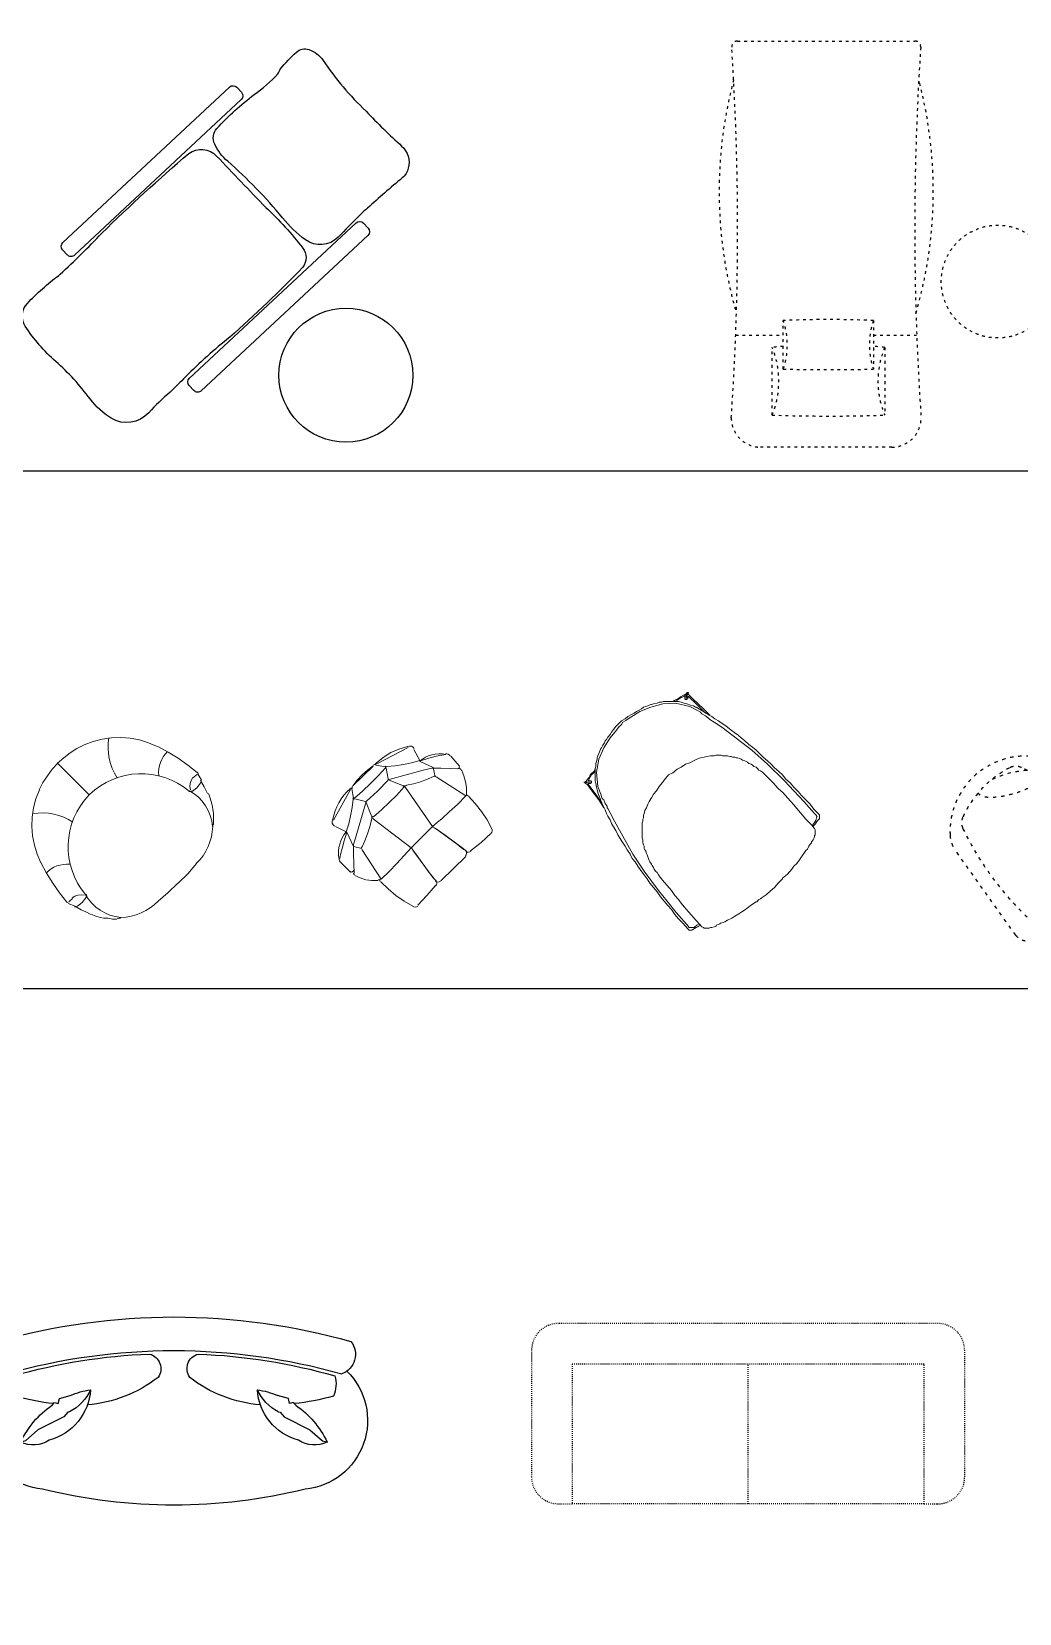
# Model space of a CAD drawing. Extents: x 185064 to 343242, y -369192 to -264966.
# Drawn here: x 198135 to 202515, y -277633 to -270622 of the extents above; entities that cross this region are included whole.
import ezdxf

# ---------------------------------------------------------------- set-up
doc = ezdxf.new("R2010")
doc.units = 0
doc.linetypes.add('ACAD_ISO03W100', pattern=[30, 12, -18])

# ---------------------------------------------------------------- blocks, each defined once
blk = doc.blocks.new('做成ACAD TuKuai0686')
at = {"color": 3, "linetype": 'Continuous'}
for p, q in [((278.8, 1176.7, -500), (-145.6, 449.4, -500)), ((326.8, 1170.7, -500), (304.8, 1183.5, -500)), ((333.6, 1144.7, -500), (-90.7, 417.4, -500)), ((871.1, 831, -500), (446.7, 103.8, -500)), ((897.2, 837.9, -500), (919.1, 825.1, -500)), ((926, 799, -500), (501.6, 71.8, -500)), ((-116.8, 410.6, -500), (-138.7, 423.4, -500)), ((453.6, 77.7, -500), (475.5, 64.9, -500))]:
    blk.add_line(p, q, dxfattribs=at)
at = {"color": 3, "linetype": 'Continuous', "elevation": -500}
for points in [[(727.9, 1271.4, -0.019235), (573, 1371.4, 0.278224), (487.5, 1377.3, 0.155931), (457.8, 1347.7, -0.008069), (377, 1197.8, -0.043927), (356, 1161.8, -0.009733), (296.6, 1068.2, 0.379862), (313.7, 948.3, 0.059647), (411.6, 883.4, -0.041399), (659.9, 731.9, 0.103596), (732.5, 699.1, 0.301629), (786.8, 720, 0.05107), (878.4, 881.8, -0.039993), (933.5, 984.5, 0.017402), (949.3, 996.8, 0.090891)], [(949.3, 996.8, 0.037438), (996.9, 1068.5, 0.272478), (995.9, 1116, 0.163587), (945.7, 1157.8, -0.056058), (727.9, 1271.4, 2.527544)], [(462, 832, 0.042997), (285.9, 931.9, 0.334739), (216.8, 916.7, 0.018366), (24.2, 596.4, -0.031058), (-82.3, 404.1, 0.003198), (-124.7, 336.7, 0.003198)], [(389.7, 36.5, -0.015396), (503.2, 219.3, 0.017765), (719.7, 598.4, 0.37861), (687.9, 696.4, -0.003822), (462, 832)]]:
    blk.add_lwpolyline(points, format="xyb", dxfattribs=at)
at = {"color": 3, "linetype": 'Continuous'}
blk.add_lwpolyline([(-124.7, 336.7, -0.036147), (-181.6, 242.8, 0.361658), (-170.7, 102.5, 0.096473), (-84.2, 42.5, -0.052539), (79.3, -51, 0.067431), (231, -131.9, 0.346948), (311.2, -106, 0.041595), (386.6, 29.8, -0.00108), (389.7, 36.5)], format="xyb", dxfattribs=at)
for centre, start, end in [((295.2, 1167.1, -500), 59.73429, 149.73429), ((317.2, 1154.3, -500), 329.73429, 59.73429), ((887.6, 821.4, -500), 59.73429, 149.73429), ((909.5, 808.6, -500), 329.73429, 59.73429), ((-129.1, 439.8, -500), 149.73429, 239.73429), ((-107.2, 427, -500), 239.73429, 329.73429), ((463.2, 94.2, -500), 149.73429, 239.73429), ((485.1, 81.4, -500), 239.73429, 329.73429)]:
    blk.add_arc(centre, 19, start, end, dxfattribs=at)
blk = doc.blocks.new('做成ACAD TuKuai0283')
at = {"color": 8, "linetype": 'Continuous', "lineweight": -2}
for p, q in [((172.6, 599.7), (123, 592.3)), ((186.4, 582.9), (172.6, 599.7)), ((200.1, 592.7), (186.4, 582.9)), ((215, 586.8), (200.1, 592.7)), ((157.2, 527.2), (165.1, 529.1)), ((165.1, 529.1), (189.9, 518)), ((189.9, 518), (317.8, 515)), ((317.8, 515), (388.6, 494.5)), ((388.6, 494.5), (409.6, 497.8)), ((-764.3, 129.3), (-759.2, 144.5)), ((-759.2, 144.5), (-742.9, 148.8)), ((-746.9, 170.1), (-709.5, 203.4)), ((-742.9, 148.8), (-746.9, 170.1)), ((-695.4, 104.4), (-775.2, 4.4)), ((-688, 130.6), (-695.4, 104.4)), ((-681.5, 135.4), (-688, 130.6)), ((-775.2, 4.4), (-804.9, -63.1)), ((-804.9, -63.1), (-820.9, -77))]:
    blk.add_line(p, q, dxfattribs=at)
at = {"color": 3, "linetype": 'Continuous', "ltscale": 5, "extrusion": (0, 0, -1)}
for centre, major_axis, start_param, end_param in [((778.8, -1897.1), (2609.7, 1219.4), 4.436427, 4.988554), ((276, 864.1), (65, 65), -0.320313, 1.569194), ((778.8, -1897.1), (2474.9, 1156.2), 4.436362, 4.988489), ((253.9, 530.8), (278.1, 129.2), -0.79488, 1.470142), ((-1016.1, 260.5), (65, 65), 2.269153, 4.15866), ((-1123.8, 2175.9), (2219.4, 1035.2), 1.330179, 1.810243), ((-746.3, 63.5), (277.5, 130.4), 1.671663, 3.936686)]:
    blk.add_ellipse(centre, major_axis=major_axis, ratio=1, start_param=start_param, end_param=end_param, dxfattribs=at)
at = {"color": 8, "linetype": 'Continuous', "lineweight": -2, "extrusion": (0, 0, -1)}
for centre, major_axis, start_param, end_param in [((724.8, -1761.9), (2330.7, 1089.1), -1.532062, -1.292762), ((218.2, 693.2), (92.3, 92.3), 0.075024, 0.77599), ((-341.3, 1494.6), (747.2, 747.2), 1.644539, 1.812105), ((-229.6, 558.1), (47.6, 47.6), 2.88055, 4.791822), ((144.4, 175), (295.5, 295.5), -1.059333, -0.836451), ((248.4, 694.9), (174.6, 174.6), 2.180913, 3.43018), ((165.8, 732.3), (145.1, 145.1), 2.398424, 3.070762), ((144.4, 175), (295.5, 295.5), -0.615518, -0.097592), ((709.8, -1768.8), (2324.1, 1103.3), 4.440672, 4.679971), ((-456.9, 451.9), (47.6, 47.6), -0.953475, 0.957797), ((-133, 1072.8), (415.5, 415.5), 1.999744, 2.579768), ((310.2, 578.3), (90.4, 90.4), 1.465924, 2.503115), ((-913.7, 708.1), (415.5, 415.5), 1.258579, 1.838603), ((-868.7, 173.1), (174.6, 174.6), 0.408167, 1.657434), ((-403.1, -80.8), (295.5, 295.5), 4.674798, 4.89768), ((-844.3, 260.4), (145.1, 145.1), 0.767585, 1.439923), ((-847.9, 195.1), (92.3, 92.3), 3.062357, 3.763324), ((-1103.4, 1138.6), (747.2, 747.2), 2.026242, 2.193808), ((-403.1, -80.8), (295.5, 295.5), 3.935939, 4.453865), ((-818.9, 50.8), (90.4, 90.4), 1.335232, 2.372423)]:
    blk.add_ellipse(centre, major_axis=major_axis, ratio=1, start_param=start_param, end_param=end_param, dxfattribs=at)
blk = doc.blocks.new('AWEAWERTE')
at = {"color": 3, "linetype": 'ACAD_ISO03W100', "lineweight": -2}
for p, q in [((504610.9, -516600.9), (504964.9, -516247.1)), ((505041, -516253.5), (505263.1, -516566.1))]:
    blk.add_line(p, q, dxfattribs=at)
at = {"color": 1, "linetype": 'ACAD_ISO03W100', "lineweight": -2}
blk.add_line((504658.4, -516588.5), (504961.5, -516285.6), dxfattribs=at)
at = {"color": 3, "linetype": 'ACAD_ISO03W100', "lineweight": -2}
for centre, radius, start, end in [((505000.2, -516282.5), 50, 35.39548, 134.98171), ((505181.6, -516624.1), 100, 2.83922, 35.39548), ((504646.2, -516636.3), 50, 134.98171, 228.64857), ((505005.1, -516632.8), 276.7, 266.80606, 2.83922), ((505617.9, -515532.3), 1520.7, 228.64857, 244.00781), ((504995.3, -516809.2), 100, 244.00781, 266.80606)]:
    blk.add_arc(centre, radius, start, end, dxfattribs=at)
at = {"color": 1, "linetype": 'ACAD_ISO03W100', "lineweight": -2}
for centre, radius, start, end in [((504236, -517122), 1107.2, 25.6161, 50.34869), ((505428.6, -515963.7), 991.8, 217.60466, 240.84725), ((505189.3, -516664.9), 50, 335.74712, 25.6161), ((504888.9, -516529.6), 379.4, 297.44463, 335.74712), ((505428.6, -515963.7), 991.8, 244.23395, 245.68111), ((505040.8, -516821.9), 50, 245.68111, 297.44463)]:
    blk.add_arc(centre, radius, start, end, dxfattribs=at)
blk.add_ellipse((505061.2, -516807.9), major_axis=(-117.3, -33), ratio=0.310318, start_param=3.140727, end_param=8.403288, dxfattribs=at)
blk = doc.blocks.new('wwe111')
at = {"color": 3, "lineweight": 0}
for points in [[(198427, -294313.1), (198395, -294329.9), (198364.7, -294349.3), (198336, -294371.2), (198309.2, -294395.4)], [(198751, -294321), (198712.3, -294304), (198672.3, -294291.6), (198631.4, -294283.8), (198589.9, -294280.6), (198548.4, -294282), (198507.2, -294288), (198466.7, -294298.6), (198427.3, -294313.9)], [(198536.2, -294282.2), (198533.4, -294305.4), (198532.9, -294328.6), (198534.4, -294351.7), (198538.1, -294374.4), (198543.8, -294396.8), (198551.6, -294418.6), (198561.4, -294439.6), (198573.2, -294459.8)], [(198928, -294436), (198887, -294403.2), (198844.1, -294373.1), (198799.5, -294345.6), (198753.3, -294320.8)], [(198796.2, -294343.4), (198786.3, -294354.3), (198777.7, -294366.1), (198770.6, -294378.7), (198764.9, -294392), (198760.7, -294405.9), (198758.1, -294420.1), (198757, -294434.6), (198757.6, -294449.4)], [(198309.8, -294394.8), (198285.6, -294421.6), (198263.7, -294450.3), (198244.3, -294480.7), (198227.4, -294512.6)], [(198450.7, -294536.3), (198311.8, -294397.4)], [(198891.9, -294518.9), (198866.9, -294499.8), (198840.7, -294483.5), (198813.5, -294469.9), (198785.3, -294458.9), (198756.5, -294450.6), (198727.3, -294445), (198697.7, -294442.1), (198668.1, -294441.8), (198638.5, -294444.1), (198609.2, -294449.2), (198580.4, -294456.8), (198552.3, -294467.1), (198525, -294480), (198498.7, -294495.5), (198473.7, -294513.7), (198450.2, -294534.4)], [(198908.9, -294459.1), (198901.5, -294471.3), (198897.2, -294484.6), (198896, -294498.7), (198898.1, -294512.8)], [(198906.2, -294520.3), (198926.7, -294503.9), (198943.1, -294483.4)], [(198927.5, -294444.7), (198908.6, -294460.5)], [(198931.9, -294440.8), (198928.1, -294435.2)], [(198930.7, -294441.6), (198946.5, -294470)], [(198973.1, -294529.6), (198959.4, -294499.8), (198942.5, -294471.6)], [(198943.3, -294482.5), (198946.3, -294476.6), (198945.5, -294470.1)], [(198228.3, -294512.9), (198213, -294552.3), (198202.4, -294592.8), (198196.4, -294634.1), (198195, -294675.6), (198198.2, -294717), (198206, -294757.9), (198218.4, -294797.9), (198235.4, -294836.6)], [(198448.8, -294535.8), (198428.1, -294559.4), (198409.9, -294584.3), (198394.4, -294610.6), (198381.5, -294637.9), (198371.2, -294666), (198363.5, -294694.8), (198358.5, -294724.1), (198356.2, -294753.7), (198356.4, -294783.3), (198359.4, -294812.9), (198365, -294842.2), (198373.3, -294871), (198384.2, -294899.1), (198397.9, -294926.3), (198414.2, -294952.5), (198433.3, -294977.5)], [(198890.2, -294517.7), (198893.8, -294519.9), (198897.8, -294520.5), (198901.8, -294519.6), (198905.4, -294517.3)], [(198996.2, -294675.1), (198992.5, -294650.5), (198985.9, -294626.9), (198976.6, -294604.4), (198964.6, -294583.3), (198950.1, -294563.8), (198933.4, -294546.1), (198914.5, -294530.5), (198893.5, -294517.1)], [(198997, -294675.3), (198997, -294668.9), (199000.2, -294665.8), (199000.2, -294656.3), (199000.2, -294637.4), (199000.2, -294618.4), (198997, -294599.5), (198993.9, -294580.5), (198990.7, -294564.7), (198984.4, -294545.8), (198981.2, -294536.3), (198978.1, -294530)], [(198377.3, -294655.7), (198357.1, -294643.9), (198336.1, -294634.1), (198314.3, -294626.3), (198292, -294620.5), (198269.2, -294616.9), (198246.1, -294615.3), (198222.9, -294615.9), (198199.7, -294618.6)], [(198924.1, -294840.3), (198940, -294823.3), (198954, -294805), (198966.1, -294785.5), (198976.4, -294765), (198984.6, -294743.7), (198990.8, -294721.6), (198994.9, -294698.9), (198996.9, -294675.8)], [(198235.2, -294835.7), (198260, -294881.9), (198287.5, -294926.6), (198317.6, -294969.4), (198350.4, -295010.4)], [(198363.7, -294843.2), (198349, -294842.6), (198334.5, -294843.7), (198320.3, -294846.3), (198306.4, -294850.5), (198293.1, -294856.2), (198280.5, -294863.3), (198268.7, -294871.9), (198257.8, -294881.8)], [(198844.4, -294927.4), (198886.1, -294885.2), (198924.5, -294840)], [(198427.2, -294980.5), (198413.1, -294978.4), (198399, -294979.6), (198385.6, -294984), (198373.5, -294991.4)], [(198431.5, -294976), (198444.9, -294996.9), (198460.5, -295015.8), (198478.2, -295032.6), (198497.7, -295047), (198518.8, -295059), (198541.3, -295068.4), (198564.9, -295075), (198589.5, -295078.7)], [(198434.8, -294991), (198437.2, -294987.5), (198438.1, -294983.4), (198437.4, -294979.4), (198435.2, -294975.8)], [(198754.4, -295007), (198799.6, -294968.5), (198841.8, -294926.8)], [(198349.6, -295010.6), (198355.2, -295014.4)], [(198356, -295016.3), (198387.5, -295028.9)], [(198359.1, -295010), (198374.9, -294994.2)], [(198384.5, -295031.1), (198391, -295031.9), (198396.9, -295028.9)], [(198386, -295028.2), (198414.2, -295045.1), (198444.1, -295058.7)], [(198397.8, -295028.7), (198418.2, -295012.3), (198434.7, -294991.8)], [(198590.2, -295079.3), (198613.3, -295077.4), (198636, -295073.3), (198658.1, -295067.1), (198679.4, -295058.8), (198699.9, -295048.6), (198719.4, -295036.4), (198737.7, -295022.4), (198754.7, -295006.6)], [(198589.6, -295079.5), (198586.5, -295082.6), (198580.2, -295082.6), (198570.7, -295085.8), (198551.8, -295085.8), (198532.8, -295082.6), (198513.9, -295082.6), (198498.1, -295079.5), (198479.1, -295073.1), (198463.3, -295066.8), (198453.9, -295063.7), (198444.4, -295060.5)]]:
    blk.add_lwpolyline(points, dxfattribs=at)
blk = doc.blocks.new('rrsss')
at = {"color": 3, "lineweight": 0}
for points in [[(199861.2, -294321.4), (199822.6, -294332.1), (199786.2, -294348.2), (199752.5, -294369.4), (199722, -294395.4)], [(199724.9, -294398), (199863.8, -294325.4)], [(199890.1, -294330.4), (199885.1, -294324), (199878, -294320), (199869.9, -294319.1), (199862.1, -294321.5)], [(199889.1, -294334.8), (199917.5, -294385.4)], [(199617.5, -294495.9), (199709.1, -294407.5)], [(199709.1, -294406.8), (199683, -294425.7), (199659, -294446.9), (199637.3, -294470.4), (199617.8, -294496)], [(199625.1, -294550), (199661.7, -294518.4), (199696.9, -294485.4), (199730.8, -294451), (199763.3, -294415.2)], [(199720.1, -294401.5), (199713.7, -294401.5), (199708, -294404.3)], [(199721.1, -294395.4), (199719.1, -294397.5), (199718.6, -294400.3), (199719.9, -294402.9), (199722.4, -294404.2)], [(199762.8, -294410.6), (199721.7, -294404.3)], [(199764.8, -294415.3), (199765.7, -294410.7), (199762.1, -294407.6)], [(199766.7, -294410.7), (199763.6, -294412.7), (199762.9, -294416.4)], [(199775.4, -294464.3), (199765.9, -294417)], [(199768.6, -294409.7), (199805.6, -294406.5), (199842.4, -294401), (199878.8, -294393.2), (199914.6, -294383)], [(199778.6, -294467.5), (199930.2, -294426.4), (199968, -294417), (199990.2, -294417), (200009.1, -294417), (200097.5, -294420.1)], [(200030, -294356.1), (200014.6, -294354.2), (199999.1, -294353.9), (199983.8, -294355.3), (199968.8, -294358.3), (199954.2, -294362.8), (199940.1, -294369), (199926.7, -294376.6), (199914.1, -294385.7)], [(199914.4, -294385.4), (199955.4, -294372.7), (199987, -294363.3), (200012.3, -294360.1), (200031.2, -294357)], [(199914.4, -294385.4), (199974.4, -294413.8), (199983.8, -294454.8)], [(200049.8, -294362.9), (200045.9, -294358.5), (200040.9, -294355.5), (200035.4, -294354), (200029.5, -294354.1)], [(200091.2, -294407.5), (200053.3, -294363.3)], [(200082.9, -294420.1), (200087.4, -294419), (200090.4, -294415.6), (200091.1, -294411.1), (200089.2, -294406.9)], [(199678.3, -294563.9), (199727.7, -294518.4), (199774.3, -294470.1)], [(199778.8, -294467.8), (199776, -294467.6), (199773.5, -294469)], [(199774.3, -294468.9), (199775.4, -294466.3), (199774.8, -294463.6)], [(199835.4, -294492.7), (199778.6, -294470.6)], [(199855.5, -294492.6), (199887.4, -294485.9), (199918.6, -294476.9), (199949.1, -294465.6), (199978.7, -294452.2)], [(199986.2, -294452.7), (199979.8, -294452.1)], [(199987, -294454.8), (200119.6, -294540.1)], [(200100.6, -294427.2), (200098.2, -294422.3), (200093.2, -294420.1)], [(200122.8, -294529.1), (200121.5, -294502.9), (200117.5, -294477), (200110.9, -294451.7), (200101.7, -294427.1)], [(199606.4, -294508.3), (199591.9, -294522.3), (199578.7, -294537.3), (199566.9, -294553.3), (199556.4, -294570.3), (199547.4, -294588), (199539.9, -294606.5), (199534, -294625.6), (199529.6, -294645.2)], [(199608, -294511.7), (199532.3, -294647.5)], [(199588.8, -294699.8), (199599.8, -294664.3), (199608.5, -294628.1), (199614.9, -294591.5), (199619, -294554.6)], [(199614.3, -294509.3), (199613, -294506.8), (199610.4, -294505.4), (199607.6, -294505.8), (199605.5, -294507.8)], [(199620.7, -294549.6), (199614.4, -294508.5)], [(199617.7, -294494.6), (199614.8, -294500.2), (199614.6, -294506.6)], [(199617.6, -294548.8), (199620.8, -294552.5), (199625.6, -294551.4)], [(199626.5, -294552.9), (199622.9, -294553.5), (199620.8, -294556.5)], [(199674.4, -294565.4), (199627, -294552.7)], [(199710, -294632.4), (199745.5, -294601.6), (199779.8, -294569.5), (199812.7, -294536), (199844.2, -294501.2)], [(199833.7, -294492.2), (199839.3, -294494.8), (199845.2, -294495.9), (199851.2, -294495.4), (199857, -294493.4)], [(199842.5, -294500), (199844.9, -294494.6)], [(199847.9, -294499.9), (199846.7, -294499.1), (199845.3, -294499.6)], [(199848.2, -294495.9), (199849.6, -294502.2)], [(199851.2, -294502.2), (199971.2, -294675.9)], [(200130.3, -294539.6), (200124.6, -294537), (200118.8, -294539.3)], [(200120.3, -294538), (200122.5, -294534.1), (200122.4, -294529.7)], [(200234.7, -294685.7), (200213.2, -294646.4), (200188.6, -294609.1), (200161, -294574), (200130.6, -294541.2)], [(199677.5, -294565.4), (199633.3, -294717), (199620.7, -294754.8), (199620.7, -294773.8), (199620.7, -294795.9), (199623.8, -294884.3)], [(199674.8, -294565.2), (199679.1, -294564.2)], [(199699.6, -294625.4), (199677.5, -294568.5)], [(199679.1, -294563.4), (199677.7, -294565.8), (199677.8, -294568.6)], [(199700.1, -294647.4), (199702.2, -294641.7), (199702.8, -294635.7), (199701.8, -294629.8), (199699.4, -294624.2)], [(199528.6, -294645.3), (199526.1, -294653.1), (199526.8, -294661.2), (199530.6, -294668.4), (199536.9, -294673.5)], [(199541.7, -294675.9), (199592.3, -294701.2)], [(199657.6, -294768.2), (199671.7, -294738.9), (199683.7, -294708.7), (199693.4, -294677.7), (199700.8, -294646)], [(199701.3, -294631.7), (199706.7, -294629.4)], [(199709.2, -294639.6), (199702.9, -294638.1)], [(199706.5, -294632.1), (199705.9, -294633.4), (199706.7, -294634.6)], [(199709.1, -294641.2), (199876.5, -294770.6)], [(199876.5, -294770.6), (199971.2, -294675.9)], [(200231.5, -294705.4), (200234.9, -294700.4), (200236.4, -294694.6), (200235.9, -294688.7), (200233.3, -294683.2)], [(199588.3, -294699.3), (199579, -294711.9), (199571.2, -294725.3), (199564.8, -294739.3), (199559.9, -294753.9), (199556.5, -294768.9), (199554.7, -294784.3), (199554.5, -294799.8), (199555.8, -294815.3)], [(199592.3, -294701.2), (199579.6, -294739.1), (199570.2, -294773.8), (199563.8, -294799.1), (199560.7, -294818)], [(199658.6, -294773.8), (199620.7, -294764.3), (199592.3, -294701.2)], [(199655.9, -294766.4), (199656.4, -294772.8)], [(200140.6, -294783.3), (200187, -294746.5), (200230.7, -294706.5)], [(199557.9, -294815.8), (199557.6, -294821.7), (199559, -294827.3), (199561.9, -294832.3), (199566.2, -294836.3)], [(199608, -294878), (199567, -294837)], [(199743.8, -294909.6), (199658.6, -294777)], [(200009.1, -294915.9), (200119.6, -294808.5)], [(200118, -294806.3), (200121.3, -294801.5), (200122.7, -294796), (200122.3, -294790.4), (200120.1, -294785.1)], [(200120.3, -294786.2), (200125.8, -294788.9), (200131.7, -294789.6), (200137.4, -294788.2), (200142.6, -294784.9)], [(199607.4, -294875.8), (199611.5, -294877.9), (199616, -294877.3), (199619.5, -294874.3), (199620.7, -294869.9)], [(199620.7, -294883), (199622.7, -294888), (199627.6, -294890.6)], [(199626.4, -294892.2), (199650.7, -294903.6), (199676.2, -294911.3), (199702.6, -294915.3), (199729.5, -294915.5)], [(199730.8, -294912.5), (199734.9, -294912.5), (199738.4, -294910.4)], [(199739.9, -294908.6), (199737.5, -294914.4), (199740.1, -294920.1)], [(199742.7, -294921.2), (199774.8, -294952.4), (199809.3, -294980.8), (199846, -295006.2), (199884.8, -295028.5)], [(199906.1, -295024.8), (199947, -294982), (199984.9, -294936.5)], [(199983.8, -294918.2), (199989.5, -294921.3), (199995.6, -294922.2), (200001.7, -294920.8), (200007, -294917.3)], [(199985.2, -294939.1), (199988.6, -294934.1), (199990.1, -294928.3), (199989.6, -294922.4), (199987, -294916.9)], [(199883.5, -295029.3), (199888.9, -295032), (199894.8, -295032.7), (199900.6, -295031.4), (199905.7, -295028.1)]]:
    blk.add_lwpolyline(points, dxfattribs=at)
for points in [[(200119.6, -294540.1), (200081.7, -294578), (200047, -294609.6), (200012.3, -294641.2), (199993.3, -294657), (199971.2, -294675.9), (199993.3, -294657), (200012.3, -294641.2), (200047, -294609.6), (200081.7, -294578)], [(200107, -294773.8), (200028, -294713.8), (199987, -294685.4), (199974.4, -294679.1), (199971.2, -294675.9), (199974.4, -294679.1), (199980.7, -294682.2), (199999.6, -294694.8), (200081.7, -294754.8), (200100.7, -294770.6), (200110.2, -294777), (200116.5, -294780.1), (200122.8, -294783.3), (200122.8, -294786.4), (200119.6, -294783.3)], [(199743.8, -294909.6), (199778.6, -294874.8), (199813.3, -294840.1), (199876.5, -294770.6), (199813.3, -294840.1), (199778.6, -294874.8)], [(199974.4, -294903.3), (199917.5, -294824.3), (199885.9, -294783.3), (199879.6, -294773.8), (199876.5, -294770.6), (199879.6, -294770.6), (199882.8, -294777), (199895.4, -294795.9), (199955.4, -294878), (199971.2, -294897), (199977.5, -294906.4), (199980.7, -294909.6), (199987, -294915.9), (199983.8, -294912.7)]]:
    blk.add_lwpolyline(points, close=True, dxfattribs=at)
blk = doc.blocks.new('aweaeee')
h = blk.add_hatch(color=3)
h.dxf.hatch_style = 2
h.paths.add_polyline_path([(201098.4, -294106.2), (201096.8, -294107.8), (201095.2, -294106.2), (201096.8, -294104.7)])
at = {"color": 3, "lineweight": 0}
for points in [[(201671.5, -294649.4), (201674.7, -294636.8), (201677.8, -294630.4), (201674.7, -294630.4), (201674.7, -294627.3), (201665.2, -294617.8), (201617.8, -294564.1), (201573.6, -294516.8), (201532.6, -294472.5), (201456.8, -294399.9), (201387.3, -294336.8), (201254.7, -294235.7), (201219.9, -294213.6), (201201, -294201), (201197.8, -294197.8), (201194.7, -294194.7), (201182.1, -294185.2), (201166.3, -294175.7), (201163.1, -294172.5), (201159.9, -294169.4), (201144.2, -294159.9), (201112.6, -294144.1), (201049.4, -294128.3), (200992.6, -294131.5), (200938.9, -294147.3), (200891.5, -294166.2), (200850.5, -294191.5), (200834.7, -294201), (200831.5, -294204.1), (200825.2, -294207.3), (200815.7, -294213.6), (200809.4, -294223.1), (200803.1, -294229.4), (200799.9, -294232.5), (200787.3, -294248.3), (200758.9, -294283.1), (200730.5, -294327.3), (200708.4, -294377.8), (200698.9, -294434.7), (200705.2, -294497.8), (200717.8, -294532.5), (200724.2, -294551.5), (200727.3, -294554.7), (200730.5, -294557.8), (200736.8, -294573.6), (200746.3, -294586.2), (200746.3, -294592.5), (200749.4, -294595.7), (200758.9, -294614.7), (200777.8, -294652.5), (200859.9, -294797.8), (200910.5, -294873.6), (200973.6, -294958.9), (201011.5, -295006.2), (201052.6, -295056.8), (201099.9, -295110.4), (201109.4, -295123.1), (201112.6, -295123.1), (201118.9, -295123.1), (201131.5, -295123.1)], [(200809.4, -294207.3), (200825.2, -294197.8), (200837.8, -294188.3), (200853.6, -294178.9), (200866.3, -294172.5), (200875.7, -294166.2), (200888.4, -294159.9), (200897.8, -294153.6), (200907.3, -294147.3), (200916.8, -294144.1), (200926.3, -294141), (200932.6, -294137.8), (200938.9, -294134.7), (200942.1, -294134.7)], [(200942.1, -294134.7), (200951.5, -294131.5), (200967.3, -294128.3), (200976.8, -294125.2), (200986.3, -294125.2), (200995.7, -294122), (201002.1, -294122), (201011.5, -294122), (201017.8, -294122), (201027.3, -294122), (201036.8, -294122), (201043.1, -294122), (201052.6, -294122), (201062.1, -294122), (201074.7, -294125.2), (201087.3, -294128.3), (201099.9, -294131.5), (201115.7, -294137.8), (201128.4, -294141), (201137.8, -294147.3), (201141, -294147.3), (201163.1, -294159.9), (201185.2, -294172.5), (201197.8, -294182), (201210.5, -294188.3), (201223.1, -294197.8), (201238.9, -294207.3), (201251.5, -294216.8), (201267.3, -294226.2), (201279.9, -294235.7), (201295.7, -294248.3), (201311.5, -294261), (201327.3, -294270.4), (201339.9, -294283.1), (201355.7, -294295.7), (201374.7, -294311.5), (201390.5, -294324.1), (201406.3, -294336.8), (201422.1, -294352.5), (201437.8, -294368.3), (201456.8, -294384.1), (201472.6, -294399.9), (201488.4, -294415.7), (201507.3, -294431.5), (201523.1, -294447.3), (201538.9, -294466.2), (201557.8, -294482), (201573.6, -294501), (201592.6, -294519.9), (201608.4, -294538.9), (201627.3, -294557.8), (201646.3, -294576.8), (201662.1, -294598.9), (201684.2, -294621), (201687.3, -294624.1), (201687.3, -294627.3), (201687.3, -294633.6), (201687.3, -294636.8), (201687.3, -294639.9), (201687.3, -294643.1), (201684.2, -294643.1), (201671.5, -294658.9), (201671.5, -294662), (201668.4, -294665.2), (201665.2, -294668.3), (201658.9, -294674.7)], [(201036.8, -294122), (201046.3, -294115.7), (201058.9, -294109.4), (201068.4, -294103.1), (201074.7, -294099.9), (201084.2, -294093.6), (201090.5, -294093.6), (201090.5, -294090.4), (201093.6, -294090.4), (201096.8, -294087.3), (201099.9, -294084.1), (201099.9, -294081), (201103.1, -294081), (201099.9, -294087.3), (201096.8, -294096.8), (201096.8, -294099.9), (201096.8, -294103.1), (201096.8, -294106.2)], [(201182.1, -294172.5), (201144.2, -294134.7), (201106.3, -294099.9), (201103.1, -294099.9), (201103.1, -294106.2), (201103.1, -294109.4), (201099.9, -294109.4), (201099.9, -294112.5), (201096.8, -294112.5), (201093.6, -294112.5), (201090.5, -294109.4), (201090.5, -294106.2), (201090.5, -294103.1), (201090.5, -294099.9), (201093.6, -294096.8), (201074.7, -294103.1), (201065.2, -294109.4), (201055.7, -294115.7), (201046.3, -294122)], [(201096.8, -294106.2), (201099.9, -294103.1), (201099.9, -294099.9), (201103.1, -294087.3), (201106.3, -294081)], [(201106.3, -294081), (201103.1, -294084.1), (201106.3, -294087.3), (201106.3, -294090.4), (201109.4, -294093.6), (201125.2, -294109.4), (201172.6, -294153.6), (201201, -294182)], [(200809.4, -294207.3), (200796.8, -294219.9), (200784.2, -294232.5), (200774.7, -294245.2), (200765.2, -294257.8), (200758.9, -294267.3), (200749.4, -294279.9), (200743.1, -294289.4), (200736.8, -294295.7), (200733.6, -294305.2), (200727.3, -294314.7), (200724.2, -294321), (200721, -294327.3), (200717.8, -294330.4)], [(200717.8, -294330.4), (200714.7, -294336.8), (200708.4, -294352.5), (200705.2, -294362), (200702.1, -294371.5), (200702.1, -294377.8), (200698.9, -294387.3), (200695.7, -294396.8), (200695.7, -294403.1), (200695.7, -294409.4), (200692.6, -294418.9), (200692.6, -294428.3), (200692.6, -294437.8), (200692.6, -294444.1), (200692.6, -294459.9), (200692.6, -294472.5), (200695.7, -294485.2), (200698.9, -294501), (200702.1, -294513.6), (200705.2, -294523.1), (200705.2, -294526.2), (200714.7, -294551.5), (200724.2, -294576.8), (200730.5, -294589.4), (200736.8, -294602), (200743.1, -294617.8), (200749.4, -294630.4), (200758.9, -294646.2), (200765.2, -294662), (200774.7, -294677.8), (200784.2, -294693.6), (200793.6, -294712.5), (200803.1, -294728.3), (200812.6, -294744.1), (200825.2, -294763.1), (200834.7, -294778.9), (200847.3, -294797.8), (200856.8, -294816.8), (200869.4, -294832.5), (200882.1, -294851.5), (200894.7, -294870.4), (200910.5, -294889.4), (200923.1, -294908.3), (200935.7, -294927.3), (200951.5, -294946.2), (200967.3, -294965.2), (200983.1, -294987.3), (200998.9, -295006.2), (201014.7, -295025.2), (201030.5, -295044.1), (201046.3, -295066.2), (201062.1, -295085.2), (201081, -295104.1), (201103.1, -295129.4), (201106.3, -295132.5), (201109.4, -295135.7), (201112.6, -295135.7), (201115.7, -295135.7), (201118.9, -295135.7), (201122.1, -295135.7), (201125.2, -295132.5), (201141, -295123.1), (201147.3, -295119.9), (201150.5, -295116.8), (201159.9, -295113.6), (201159.9, -295110.4)], [(201655.7, -294671.5), (201627.3, -294643.1), (201586.3, -294595.7), (201573.6, -294579.9), (201561, -294564.1), (201545.2, -294548.3), (201526.3, -294526.2), (201504.2, -294507.3), (201482.1, -294482), (201463.1, -294463.1), (201453.6, -294453.6), (201447.3, -294447.3), (201441, -294441), (201434.7, -294434.7), (201425.2, -294428.3), (201418.9, -294425.2), (201412.6, -294418.9), (201406.3, -294412.5), (201396.8, -294409.4), (201390.5, -294403.1), (201384.2, -294399.9), (201374.7, -294396.8), (201368.4, -294390.4), (201362.1, -294387.3), (201355.7, -294384.1), (201346.3, -294381), (201339.9, -294377.8), (201333.6, -294374.7), (201324.2, -294371.5), (201317.8, -294371.5), (201311.5, -294368.3), (201302.1, -294368.3), (201295.7, -294365.2), (201289.4, -294365.2), (201279.9, -294362), (201273.6, -294362), (201267.3, -294362), (201257.8, -294362), (201251.5, -294358.9), (201245.2, -294358.9), (201235.7, -294358.9), (201229.4, -294358.9), (201219.9, -294362), (201213.6, -294362), (201204.2, -294362), (201188.4, -294365.2), (201175.7, -294368.3), (201159.9, -294371.5), (201144.2, -294377.8), (201128.4, -294384.1), (201112.6, -294393.6), (201093.6, -294399.9), (201074.7, -294412.5), (201055.7, -294422), (201036.8, -294437.8), (201017.8, -294447.3)], [(200692.6, -294422), (200686.3, -294431.5), (200676.8, -294441), (200670.5, -294447.3), (200667.3, -294456.8), (200661, -294463.1), (200657.8, -294469.4), (200654.7, -294472.5), (200651.5, -294475.7), (200648.4, -294478.9), (200645.2, -294478.9), (200642.1, -294478.9)], [(200645.2, -294482), (200648.4, -294482), (200651.5, -294485.2), (200654.7, -294488.3), (200657.8, -294488.3), (200670.5, -294507.3), (200708.4, -294557.8), (200730.5, -294592.5)], [(200724.2, -294573.6), (200692.6, -294529.4), (200661, -294488.3), (200661, -294485.2), (200664.2, -294485.2), (200667.3, -294485.2), (200670.5, -294485.2), (200673.6, -294485.2), (200673.6, -294482), (200676.8, -294482), (200676.8, -294478.9), (200676.8, -294475.7), (200673.6, -294472.5), (200670.5, -294472.5), (200664.2, -294472.5), (200661, -294472.5), (200670.5, -294456.8), (200676.8, -294447.3), (200686.3, -294437.8), (200692.6, -294428.3)], [(201087.3, -295031.5), (201074.7, -295015.7), (201062.1, -294999.9), (201046.3, -294981), (201030.5, -294958.9), (201011.5, -294936.8), (200989.4, -294911.5), (200973.6, -294889.4), (200967.3, -294879.9), (200961, -294873.6), (200954.7, -294864.1), (200951.5, -294857.8), (200945.2, -294848.3), (200942.1, -294842), (200935.7, -294832.5), (200932.6, -294826.2), (200929.4, -294816.8), (200926.3, -294810.4), (200923.1, -294801), (200919.9, -294794.7), (200916.8, -294785.2), (200913.6, -294778.9), (200910.5, -294772.5), (200910.5, -294763.1), (200907.3, -294756.8), (200904.2, -294747.3), (200904.2, -294741), (200904.2, -294734.7), (200901, -294725.2), (200901, -294718.9), (200901, -294712.5), (200901, -294703.1), (200901, -294696.8), (200901, -294687.3), (200901, -294681), (200901, -294674.7), (200901, -294665.2), (200901, -294658.9), (200904.2, -294652.5), (200904.2, -294643.1), (200907.3, -294636.8), (200907.3, -294627.3), (200910.5, -294617.8), (200913.6, -294605.2), (200919.9, -294592.5), (200926.3, -294576.8), (200932.6, -294564.1), (200942.1, -294548.3), (200951.5, -294532.5), (200964.2, -294516.8), (200976.8, -294497.8), (200989.4, -294482), (201005.2, -294463.1), (201017.8, -294447.3)], [(201469.4, -294962), (201488.4, -294946.2), (201504.2, -294927.3), (201507.3, -294924.1), (201513.6, -294917.8), (201523.1, -294908.3), (201523.1, -294905.2), (201545.2, -294886.2), (201564.2, -294864.1), (201573.6, -294851.5), (201586.3, -294838.9), (201598.9, -294823.1), (201608.4, -294810.4), (201621, -294791.5), (201627.3, -294782), (201633.6, -294775.7), (201639.9, -294763.1), (201646.3, -294753.6), (201652.6, -294747.3), (201652.6, -294744.1), (201658.9, -294734.7), (201662.1, -294728.3), (201665.2, -294722), (201665.2, -294715.7), (201668.4, -294712.5), (201668.4, -294709.4), (201668.4, -294706.2), (201668.4, -294703.1), (201668.4, -294699.9), (201668.4, -294696.8), (201668.4, -294690.4), (201665.2, -294684.1), (201662.1, -294681)], [(201671.5, -294649.4), (201662.1, -294662), (201655.7, -294671.5)], [(201655.7, -294671.5), (201662.1, -294681)], [(201469.4, -294962), (201450.5, -294977.8), (201428.4, -294993.6), (201425.2, -294996.8), (201418.9, -294999.9), (201409.4, -295009.4), (201406.3, -295009.4), (201381, -295025.2), (201358.9, -295044.1), (201343.1, -295053.6), (201330.5, -295063.1), (201311.5, -295072.5), (201298.9, -295082), (201279.9, -295091.5), (201267.3, -295097.8), (201261, -295101), (201248.4, -295104.1), (201245.2, -295107.3), (201238.9, -295110.4), (201229.4, -295113.6), (201229.4, -295116.8), (201219.9, -295119.9), (201210.5, -295123.1), (201204.2, -295123.1), (201197.8, -295126.2), (201194.7, -295126.2), (201191.5, -295126.2), (201188.4, -295126.2), (201185.2, -295126.2), (201182.1, -295126.2), (201178.9, -295126.2), (201175.7, -295126.2), (201172.6, -295123.1), (201166.3, -295119.9), (201163.1, -295116.8)], [(201153.6, -295107.3), (201128.4, -295078.9), (201087.3, -295031.5)], [(201131.5, -295123.1), (201144.2, -295113.6), (201153.6, -295107.3)], [(201163.1, -295116.8), (201153.6, -295107.3)]]:
    blk.add_lwpolyline(points, dxfattribs=at)
blk.add_lwpolyline([(200645.2, -294482), (200651.5, -294478.9), (200661, -294478.9), (200664.2, -294478.9), (200667.3, -294478.9), (200670.5, -294478.9), (200667.3, -294478.9), (200664.2, -294478.9), (200648.4, -294482)], close=True, dxfattribs=at)

msp = doc.modelspace()

# ---------------------------------------------------------------- linework, layer by layer
at = {"color": 3, "linetype": 'ACAD_ISO03W100'}
for p, q in [((201265.2, -270663.4), (202051.3, -270663.4)), ((201468.1, -272117.4), (201468.1, -271902.6)), ((201867.8, -271902.6), (201867.8, -272117.4)), ((201257.2, -271967.7), (201468.1, -271967.7)), ((201867.8, -271967.7), (202059.3, -271967.7)), ((201418.2, -272321.3), (201418.2, -272021.7)), ((201917.7, -272021.7), (201917.7, -272321.3)), ((201949.1, -272463.7), (201367.4, -272463.7))]:
    msp.add_line(p, q, dxfattribs=at)
at = {"color": 8}
for p, q in [((185063.7, -272568.5), (237196.6, -272568.5)), ((185063.7, -274862.7), (250185.2, -274862.7))]:
    msp.add_line(p, q, dxfattribs=at)
at = {"color": 3, "linetype": 'ACAD_ISO03W100', "lineweight": -2, "ltscale": 0.3}
for p, q in [((202092.3, -276528.1), (200531.8, -276528.1)), ((200531.8, -276528.1), (200531.8, -277147.9)), ((201312.1, -277147.9), (201312.1, -276528.1)), ((201312.1, -277147.9), (201312.1, -276528.1)), ((202092.3, -277147.9), (202092.3, -276528.1)), ((202092.3, -277147.9), (200531.8, -277147.9))]:
    msp.add_line(p, q, dxfattribs=at)
msp.add_lwpolyline([(202092.3, -277147.9), (202152.3, -277147.9, 0.414214), (202272.3, -277027.9), (202272.3, -276468.1, 0.414214), (202152.3, -276348.1), (200471.8, -276348.1, 0.414214), (200351.8, -276468.1), (200351.8, -277027.9, 0.414214), (200471.8, -277147.9), (200531.8, -277147.9)], format="xyb", dxfattribs=at)
at = {"color": 1, "linetype": 'ACAD_ISO03W100'}
msp.add_circle((202418.7, -271729.7), 250, dxfattribs=at)
at = {"color": 1}
msp.add_circle((199528.6, -272144.9), 297, dxfattribs=at)
at = {"color": 3, "linetype": 'ACAD_ISO03W100'}
for centre, radius, start, end in [((188928.6, -271498.7), 12337.1, 356.11898, 3.75315), ((201265.2, -270689.4), 26, 90, 183.72371), ((214387.9, -271498.7), 12337.1, 176.24685, 183.88102), ((202051.3, -270689.4), 26, 356.27629, 90), ((203122.3, -271330), 1938.8, 165.20266, 196.16482), ((200194.2, -271330), 1938.8, 343.83518, 14.79734), ((201668, -276215.2), 4317.2, 87.34669, 92.65331), ((201156.7, -272010), 329.4, 340.97156, 19.02844), ((202179.2, -272010), 329.4, 160.97156, 199.02844), ((201543.3, -273031.3), 1017.4, 94.23954, 97.06405), ((201059, -272171.5), 389.2, 337.35563, 22.64437), ((201792.6, -273031.3), 1017.4, 82.93595, 85.76046), ((202276.9, -272171.5), 389.2, 157.35563, 202.64437), ((201668, -264637.5), 7482.6, 268.46948, 271.53052), ((201668, -265313.3), 7012.5, 267.95891, 272.04109), ((201367.4, -272333.7), 130, 180, 270), ((201949.1, -272333.7), 130, 270, 0)]:
    msp.add_arc(centre, radius, start, end, dxfattribs=at)

# ---------------------------------------------------------------- block references
at = {"linetype": 'Continuous', "xscale": -1.199999999999999, "yscale": 1.199999999999999, "zscale": 1.199999999999999, "rotation": 282.7534959270591}
msp.add_blockref('做成ACAD TuKuai0686', (198322.5, -272162.7, 600), dxfattribs=at)
for name in ['aweaeee', 'wwe111', 'rrsss']:
    msp.add_blockref(name, (-58.9, 20530.4))
at = {"color": 2, "lineweight": -2, "xscale": 1.210000000006402, "yscale": 1.210000000006402, "zscale": 1.21, "rotation": 180}
msp.add_blockref('AWEAWERTE', (813598.2, -899293.4), dxfattribs=at)
at = {"linetype": 'Continuous', "rotation": 334.9605423732299}
msp.add_blockref('做成ACAD TuKuai0283', (198863.2, -277151.5), dxfattribs=at)

doc.saveas('drawing.dxf')
